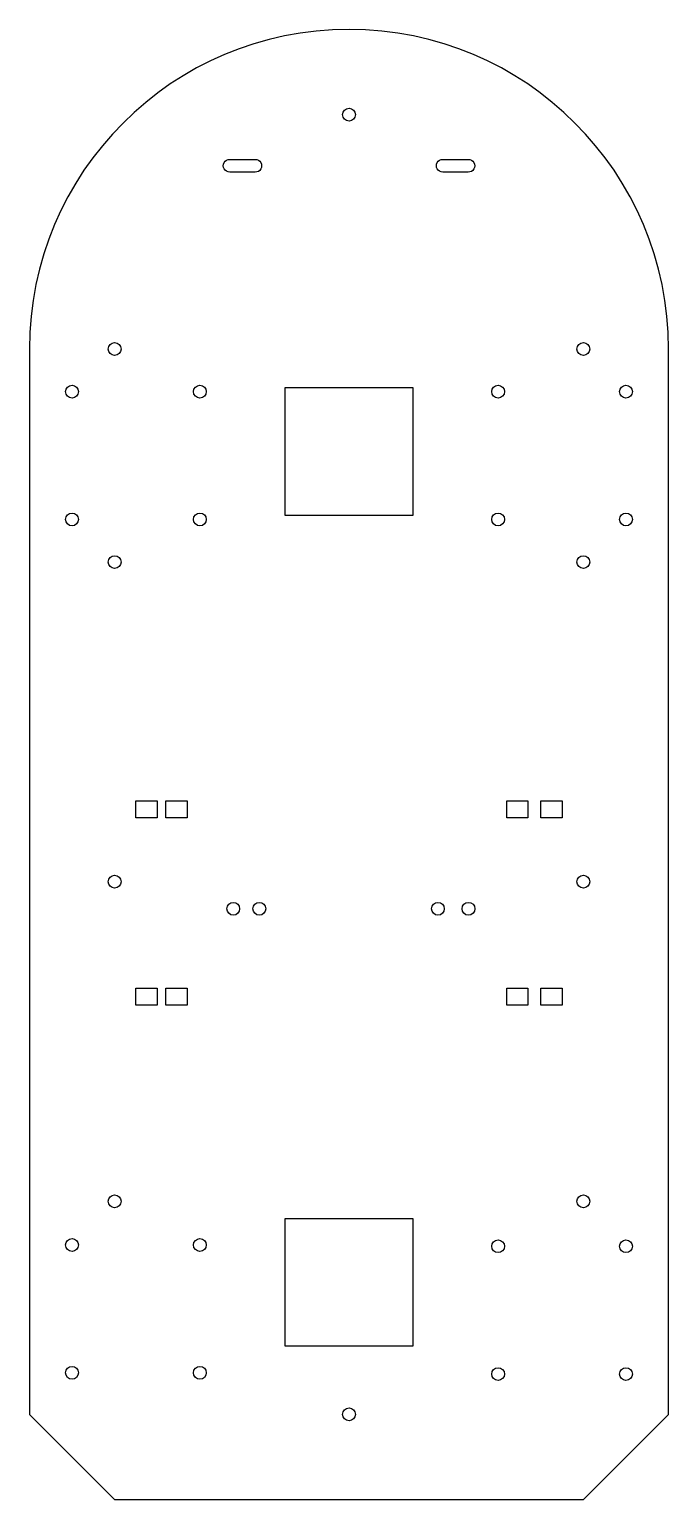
# Model space of a CAD drawing. Header units: millimetres. Extents: x -150 to 0, y -270 to 75.
import ezdxf

# ---------------------------------------------------------------- set-up
doc = ezdxf.new("R2010")
doc.units = ezdxf.units.MM
doc.layers.get('0').update_dxf_attribs({"linetype": 'CONTINUOUS'})

msp = doc.modelspace()

# ---------------------------------------------------------------- linework, layer by layer
for points in [[(-20, -270), (0, -250), (0, 0, 1), (-150, 0), (-150, -250), (-130, -270)], [(-103, 44.5), (-97.03, 44.5, -1.018216), (-97.03, 41.5), (-103, 41.5, -1.000041)], [(-53, 44.5), (-47.03, 44.5, -1.018216), (-47.03, 41.5), (-53, 41.5, -1.000041)]]:
    msp.add_lwpolyline(points, format="xyb", close=True)
for points in [[(-60, -9.03), (-60, -39.03), (-90, -39.03), (-90, -9.03)], [(-125, -106), (-120, -106), (-120, -110), (-125, -110)], [(-113, -106), (-113, -110), (-118, -110), (-118, -106)], [(-33, -110), (-38, -110), (-38, -106), (-33, -106)], [(-30, -106), (-25, -106), (-25, -110), (-30, -110)], [(-120, -150), (-120, -154), (-125, -154), (-125, -150)], [(-118, -154), (-118, -150), (-113, -150), (-113, -154)], [(-38, -154), (-38, -150), (-33, -150), (-33, -154)], [(-25, -154), (-30, -154), (-30, -150), (-25, -150)], [(-90, -234.03), (-90, -204.03), (-60, -204.03), (-60, -234.03)]]:
    msp.add_lwpolyline(points, close=True)
for centre in [(-75, 55), (-130, 0), (-20, 0), (-140, -10), (-110, -10), (-40, -10), (-10, -10), (-140, -40), (-110, -40), (-40, -40), (-10, -40), (-130, -50), (-20, -50), (-130, -125), (-20, -125), (-102.16, -131.36), (-96.03, -131.36), (-54.13, -131.36), (-46.96, -131.36), (-130, -200), (-20, -200), (-140, -210.25), (-110, -210.25), (-40, -210.55), (-10, -210.55), (-140, -240.25), (-110, -240.25), (-40, -240.55), (-10, -240.55), (-75, -250)]:
    msp.add_circle(centre, 1.5)

doc.saveas('drawing.dxf')
